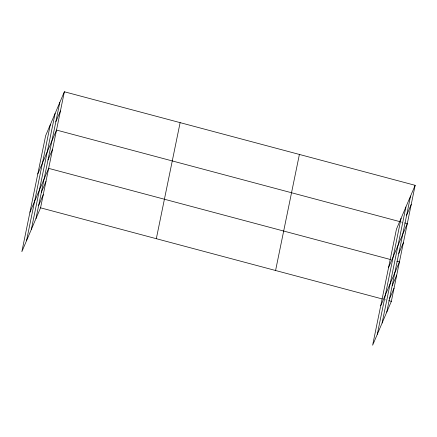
<?xml version="1.0" encoding="UTF-8"?>
<svg xmlns="http://www.w3.org/2000/svg" width="437" height="437" viewBox="0 0 437 437"><rect width="100%" height="100%" fill="white"/><g stroke="black" fill="none" stroke-linecap="round" stroke-linejoin="round"><path stroke-width="0.33" stroke-dasharray="2.19 1.64" d="M400.86 221.898L404.078 222.755M384.91 299.656L386.199 300.001"/><path stroke-width="0.66" d="M26.51 240.754L50.321 124.698M31.317 229.496L55.122 113.434M35.976 218.566L59.787 102.504M64.37 91.765L45.656 135.628L21.85 251.685L40.559 207.821L64.37 91.765L415.15 185.315L391.344 301.372L372.63 345.235L396.441 229.179L415.15 185.315M156.32 238.695L180.126 122.633M275.583 270.498L299.394 154.441M377.295 334.305L401.1 218.249M382.096 323.047L405.907 206.985M386.761 312.116L410.567 196.055M55.86 121.655L60.437 110.911M37.8 173.926L56.51 130.062L400.221 221.728M47.999 159.953L52.582 149.214M29.945 212.224L48.654 168.36L390.432 259.512M41.373 192.258L45.956 181.513M38.675 205.412L43.258 194.667M406.639 215.206L411.222 204.461M388.586 267.477L407.295 223.613L404.722 222.925M398.784 253.504L403.367 242.764M380.725 305.774L399.434 261.91L396.867 261.228M392.158 285.809L396.736 275.064M389.46 298.963L394.043 288.218M40.559 207.821L382.337 298.974M388.772 300.683L391.344 301.372"/></g></svg>
